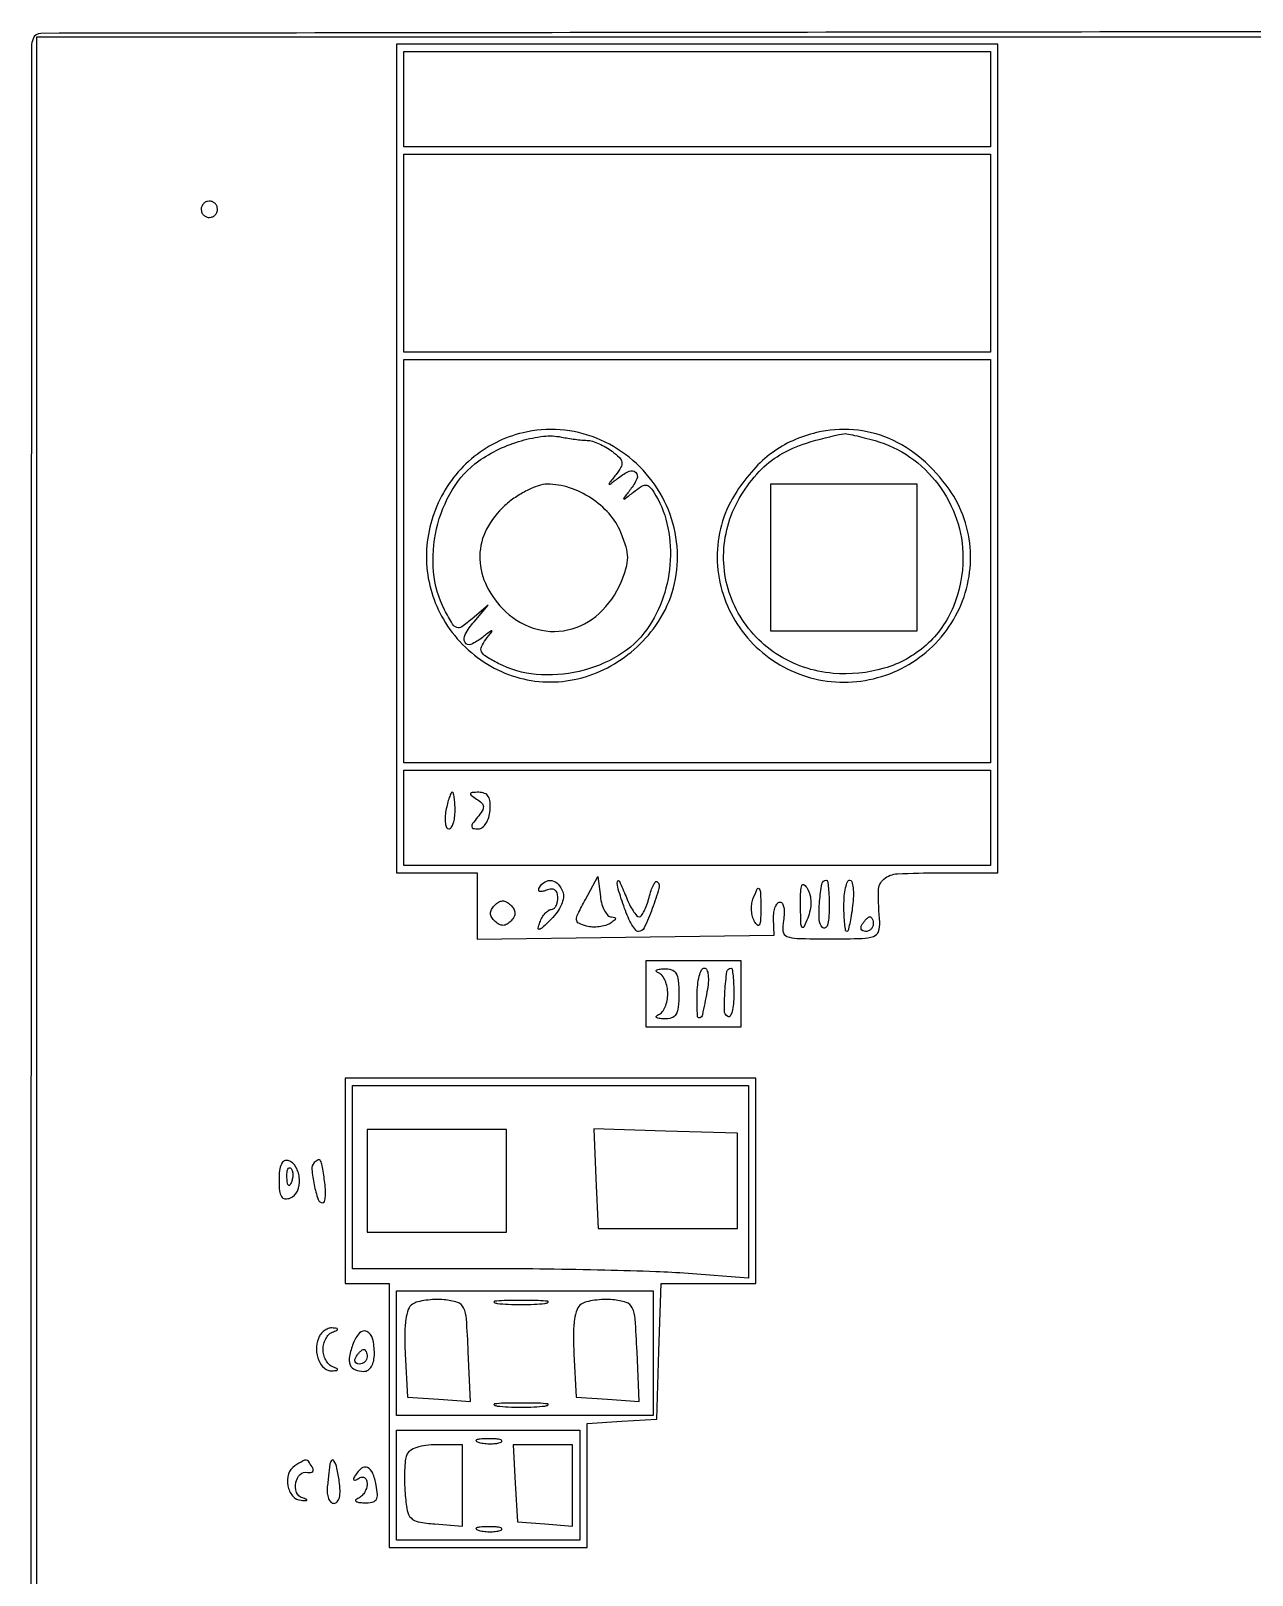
# Model space of a CAD drawing. Extents: x 4 to 1603, y 7 to 792.
# Drawn here: x 4.2 to 170.6, y 581.2 to 791.8 of the extents above; entities that cross this region are included whole.
import ezdxf

# ---------------------------------------------------------------- set-up
doc = ezdxf.new("R2010")
doc.units = 0

msp = doc.modelspace()

# ---------------------------------------------------------------- linework, layer by layer
for points in [[(4.463028, 790.750623, 0.090794), (4.267848, 789.688086, 0.000004), (4.202933, 675.011121, 0.000189), (4.180203, 548.51456, 0.000114), (4.244173, 398.5), (4.5, 7.5), (803.751263, 7.249377), (1603.002525, 6.998755), (1602.751263, 399.249377), (1602.5, 791.5), (803.718854, 791.750623, 0.000059), (387.797189, 791.831666, 0.000332), (164.795027, 791.700628, 0.000012), (5.544081, 791.497643, 0.311183)], [(54, 733.5), (54, 677), (59.5, 677), (65, 677), (65, 672.479295), (65, 667.958589), (85.25, 668.229295), (105.5, 668.5), (105.420599, 670.75, -0.040158), (105.459395, 671.611588, -0.060666), (105.642403, 672.339062, -0.081151), (105.931314, 672.832626, -0.223427), (106.287176, 673, -0.267937), (106.612716, 672.812059, -0.084843), (106.814889, 672.265625, -0.058641), (106.86984, 671.458019, -0.034932), (106.755249, 670.5, 0.073913), (106.694278, 669.025448, 0.280338), (107.231269, 668.323273, 0.088205), (108.643384, 668.043896, 0.004842), (113.176521, 668, 0.005759), (117.483003, 668.049605, 0.075314), (119.052718, 668.324524, 0.232274), (119.72498, 668.989806, 0.105361), (119.882325, 670.25, -0.022474), (119.706465, 674.558654, -0.221778), (120.460369, 676.157395, -0.163653), (122.308155, 676.872462, -0.011202), (128, 677), (136, 677), (136, 733.5), (136, 790), (95, 790), (54, 790)], [(27.552786, 768.08541, 0.099038), (27.401684, 767.679226, 0.097945), (27.417584, 767.244476, 0.097945), (27.597789, 766.848514, 0.099038), (27.91459, 766.552786, 0.099038), (28.320774, 766.401684, 0.097945), (28.755524, 766.417584, 0.097945), (29.151486, 766.597789, 0.099038), (29.447214, 766.91459, 0.099038), (29.598316, 767.320774, 0.097945), (29.582416, 767.755524, 0.097945), (29.402211, 768.151486, 0.099038), (29.08541, 768.447214, 0.099038), (28.679226, 768.598316, 0.097945), (28.244476, 768.582416, 0.097945), (27.848514, 768.402211, 0.099038)], [(71.263634, 737.024123, 0.119457), (64.229606, 733.449474, 0.115358), (59.503935, 727.010468, 0.115278), (58.121418, 719.139836, 0.119167), (60.401943, 711.57711, 0.12324), (66.419452, 705.43724, 0.131127), (74.480771, 703.036432, 0.129159), (82.760453, 704.959421, 0.117768), (89.36393, 710.746, 0.158393), (92.321779, 720.22055, 0.148986), (89.251573, 729.892575, 0.147488), (81.274715, 736.274365, 0.154792)], [(111.275048, 737.038835, 0.045918), (108.019814, 735.931455, 0.05405), (105.207651, 734.292547, 0.051485), (102.707631, 732.016462, 0.036208), (100.382731, 729.002159, 0.140807), (97.72986, 720.570609, 0.135109), (99.892815, 711.865439, 0.132609), (106.255868, 705.379151, 0.133614), (115, 703, 0.134621), (123.852594, 705.427474, 0.13484), (130.22231, 712.029789, 0.137581), (132.24954, 720.848188, 0.142231), (129.351541, 729.307427, 0.061879), (125.58029, 733.469109, 0.076854), (121.152541, 736.230098, 0.081076), (116.297756, 737.430308, 0.07934)], [(80, 735.981851, -0.067157), (80.70877, 735.864261, -0.028208), (81.617026, 735.527645, -0.027283), (82.561423, 735.052811, -0.031883), (83.398385, 734.499452, -0.030941), (84.40005, 733.638872, -0.162667), (84.72831, 733.003142, -0.171377), (84.599685, 732.317044, -0.03521), (83.898385, 731.281256, 0.001484), (82.993306, 730.1213, 0.372998), (82.999907, 730.000097, 0.38264), (83.11916, 729.99156, 0.001503), (84.274166, 730.892501, -0.06015), (85.739207, 731.781268, -0.312225), (86.620738, 731.620738, -0.312225), (86.781268, 730.739207, -0.06015), (85.892501, 729.274166, 0.001509), (84.986601, 728.112774, 0.413261), (85.000774, 727.999396, 0.343476), (85.128296, 727.999273, 0.001378), (86.326215, 728.935698, -0.022444), (87.377076, 729.688083, -0.145127), (87.995335, 729.871396, -0.202393), (88.502454, 729.657353, -0.050076), (89.076478, 728.935698, -0.086488), (90.883528, 724.653656, -0.069262), (91.326523, 719.660136, -0.067641), (90.383708, 714.619231, -0.07484), (88.142257, 710.199781, -0.10371), (84.272218, 706.628019, -0.078577), (78.896056, 704.469324, -0.077844), (73.06511, 704.062715, -0.098188), (67.879577, 705.562273, -0.017651), (66.214448, 706.499255, -0.136063), (65.608724, 707.146224, -0.230483), (65.588733, 707.83616, -0.060055), (66.179237, 708.812273, 0.001812), (67.017229, 709.89113, 0.437725), (66.998557, 710.000939, 0.319342), (66.864382, 709.99543, 0.00155), (65.725834, 709.107499, -0.060503), (64.151055, 708.153672, -0.395267), (63.352685, 708.426335, -0.258369), (63.370919, 709.509923, -0.045066), (64.589464, 711.243869), (66.5, 713.5), (64.32209, 711.660253, -0.020907), (62.904827, 710.561174, -0.236147), (62.222991, 710.455325, -0.18555), (61.632516, 710.929618, -0.012477), (60.57209, 712.860593, -0.097892), (59.063355, 718.066454, -0.078347), (59.46932, 723.902332, -0.079046), (61.640489, 729.282079, -0.103029), (65.237967, 733.169448, -0.044444), (67.973986, 734.772333, -0.039783), (71.052195, 735.936584, -0.041865), (74.044649, 736.538163, -0.078889), (76.5, 736.433142, 0.010392), (77.375385, 736.274378, 0.0076), (78.353125, 736.133169, 0.007684), (79.283892, 736.02767, 0.016802)], [(119.25214, 735.946828, -0.084913), (123.994182, 733.712595, -0.079577), (127.847121, 729.987381, -0.079062), (130.36269, 725.221199, -0.082144), (131.230769, 719.972981, -0.097525), (129.918463, 713.308953, -0.113955), (126.201285, 708.05568, -0.11192), (120.496567, 704.900927, -0.091498), (113.54232, 704.204933, -0.124782), (105.778824, 706.872974, -0.129415), (100.349506, 712.890028, -0.130646), (98.61706, 720.752523, -0.128356), (100.997735, 728.496336, -0.049197), (103.46441, 731.728393, -0.070232), (106.265837, 733.995456, -0.060388), (109.903015, 735.617513, -0.026921), (115, 736.892062, -0.098008), (115.342045, 736.890629, -0.00479), (116.455316, 736.654323, -0.007622), (117.778345, 736.33898, -0.005415)], [(68.788504, 727.102336, 0.091338), (66.299556, 723.89148, 0.113957), (65.367397, 720.245537, 0.11188), (66.122773, 716.508801, 0.085631), (68.459818, 713.04194, 0.120298), (72.632063, 710.38313, 0.137472), (77.344858, 710.125123, 0.132404), (81.63571, 712.368906, 0.107897), (84.619053, 716.630693, 0.026054), (85.318109, 718.583979, 0.074019), (85.524821, 720.011352, 0.073113), (85.307965, 721.447045, 0.02498), (84.592198, 723.433582, 0.082528), (82.990722, 725.985351, 0.066559), (80.538408, 728.104842, 0.066121), (77.597372, 729.517387, 0.07909), (74.565436, 730, 0.083311), (73.366131, 729.798772, 0.033123), (71.823236, 729.148811, 0.031638), (70.216404, 728.211274, 0.034459)], [(60.755249, 685.5, 0.031701), (60.634359, 684.541823, 0.053628), (60.670744, 683.734375, 0.076393), (60.843992, 683.183445, 0.285831), (61.138672, 683, 0.249889), (61.469414, 683.176307, 0.064968), (61.746985, 683.734375, 0.050289), (61.937276, 684.542347, 0.032714), (62, 685.5, 0.014412), (61.972369, 686.458419, 0.023639), (61.88737, 687.265625, 0.020244), (61.767351, 687.880837, 0.347462), (61.616577, 688, 0.300822), (61.443639, 687.885601, 0.017542), (61.2054, 687.265625, 0.021857), (60.966135, 686.4582, 0.013875)], [(64.935698, 687.060903, -0.050531), (65.627794, 686.518034, -0.190605), (65.852214, 686.026082, -0.156052), (65.699562, 685.448336, -0.03121), (65.063253, 684.576215, 0.015486), (64.388002, 683.709308, 0.174679), (64.267455, 683.297722, 0.342907), (64.472288, 683.064949, 0.047154), (65.159447, 683, 0.165415), (65.71313, 683.188327, 0.085855), (66.213233, 683.731883, 0.069588), (66.587576, 684.54054, 0.053055), (66.770691, 685.5, 0.040098), (66.773511, 686.664815, 0.119249), (66.527816, 687.418545, 0.162869), (66.021937, 687.840684, 0.095617), (65.238798, 687.984687, 0.013138), (64.306913, 687.951982, 0.307256), (64.107933, 687.79833, 0.327839), (64.183698, 687.567036, 0.01412)], [(83.316422, 670.984687, -0.061395), (83.749589, 670.925599, -0.397029), (83.855787, 670.754962, -0.180995), (83.693609, 670.494725, -0.022662), (83.139302, 670.107255, -0.071203), (82.483083, 669.81217, -0.041059), (81.632288, 669.641171, -0.040104), (80.731406, 669.608629, -0.052979), (79.919809, 669.731221, -0.049342), (78.878926, 670.116351, -0.275589), (78.56623, 670.593644, -0.126725), (78.731367, 671.368607, -0.008851), (79.766798, 673.358654), (81.472582, 676.5), (81.802713, 673.75, 0.040162), (82.016064, 672.696196, 0.055256), (82.383545, 671.803314, 0.068644), (82.838903, 671.189046, 0.198257)], [(76.67033, 674.416723, -0.126324), (76.761323, 673.629602, -0.065872), (76.498273, 672.670858, -0.055779), (75.924742, 671.647387, -0.042161), (75.0878, 670.666723, -0.006668), (73.920169, 669.541961, -0.122551), (73.474263, 669.292844, -0.567214), (73.313311, 669.447773, -0.033075), (73.555844, 670.25, -0.041722), (73.873634, 670.919619, -0.049723), (74.282973, 671.485937, -0.057185), (74.717547, 671.875879, -0.155504), (75.106989, 672, 0.174779), (75.447754, 672.12287, 0.093133), (75.737678, 672.472053, 0.073375), (75.933892, 672.992197, 0.05361), (76, 673.606989, 0.077117), (75.899237, 674.256412, 0.173032), (75.601212, 674.648014, 0.166877), (75.113726, 674.770876, 0.070766), (74.448062, 674.618443, -0.036408), (73.868281, 674.443138, -0.155351), (73.512472, 674.474315, -0.32948), (73.393111, 674.674071, -0.1144), (73.507079, 675.011454, -0.117631), (74.273989, 675.774751, -0.185768), (75.175757, 675.940248, -0.165067), (76.035255, 675.456059, -0.091297)], [(87.084634, 671, 0.240803), (87.395534, 671.158948, 0.036964), (87.771001, 671.769037, 0.03443), (88.137695, 672.615132, 0.02356), (88.44026, 673.617999, -0.019377), (88.724803, 674.590465, -0.038007), (89.038223, 675.333057, -0.057594), (89.331925, 675.771311, -0.437819), (89.553177, 675.780157, -0.274573), (89.790394, 674.84904, -0.018418), (88.881229, 672.13566, -0.018152), (87.776528, 669.496664, -0.292447), (87, 669, -0.229703), (86.623392, 669.182654, -0.031081), (86.109442, 669.925084, -0.030679), (85.576937, 670.942889, -0.021318), (85.097825, 672.149223, -0.008303), (84.225619, 674.791609, -0.107282), (84.134425, 675.819716, -0.755573), (84.401646, 675.860486, -0.012942), (85.299422, 673.75, 0.020544), (85.766557, 672.696611, 0.029335), (86.272076, 671.807812, 0.029099), (86.750567, 671.156995, 0.223263)], [(103.666667, 671.922125, -0.012236), (103.6322, 670.51391, -0.109344), (103.470032, 669.92049, -0.486934), (103.204851, 669.872255, -0.083755), (102.831739, 670.336182, -0.065001), (102.5568, 671.023769, -0.044319), (102.420843, 671.855731, -0.044362), (102.433687, 672.697414, -0.065715), (102.605394, 673.414058, -0.015539), (103.18616, 674.797394, -0.577464), (103.461751, 674.823617, -0.150784), (103.643545, 674.273163, -0.004917)], [(110.063761, 670.838122, -0.015726), (109.521957, 669.600346, -0.60257), (109.282274, 669.590241, -0.127002), (109.130908, 670.125359, -0.003692), (109.093795, 672.5, -0.008502), (109.111243, 674.491855, -0.089081), (109.275504, 675.28804, -0.506083), (109.579103, 675.366417, -0.08977), (110.030783, 674.838122, -0.072426), (110.375478, 673.984343, -0.057782), (110.498096, 672.997994, -0.053204), (110.393104, 671.930762, -0.044223)], [(113, 672.3, -0.018533), (112.944615, 670.806289, -0.062512), (112.751819, 669.850214, -0.193169), (112.446023, 669.491174, -0.332347), (112.076926, 669.55, -0.18873), (111.619336, 670.638515, -0.027095), (111.691419, 673.098305, -0.024481), (112.010684, 675.495118, -0.362034), (112.616577, 676, -0.372909), (112.7692, 675.867785, -0.009948), (112.88737, 674.913125, -0.016094), (112.972411, 673.718626, -0.009723)], [(116.189793, 672.5, -0.010324), (116.004996, 671.158232, -0.016747), (115.786479, 670.028125, -0.010728), (115.561027, 669.130021, -0.337893), (115.390594, 669, -0.368991), (115.235453, 669.132537, -0.011422), (115.114737, 670.028125, -0.017314), (115.028111, 671.158078, -0.010473), (115, 672.5, -0.021529), (115.057786, 673.841446, -0.034612), (115.234765, 674.971875, -0.038489), (115.488963, 675.789476, -0.307262), (115.799199, 676, -0.335283), (116.083903, 675.784908, -0.041434), (116.243606, 674.971875, -0.035585), (116.288833, 673.841769, -0.021273)], [(69.627717, 670.446554, -0.064717), (69.082633, 669.996509, -0.13249), (68.556687, 669.835264, -0.13249), (68.02099, 669.960359, -0.064717), (67.446554, 670.372283, -0.064717), (66.996509, 670.917367, -0.13249), (66.835264, 671.443313, -0.13249), (66.960359, 671.97901, -0.064717), (67.372283, 672.553446, -0.064717), (67.917367, 673.003491, -0.13249), (68.443313, 673.164736, -0.13249), (68.97901, 673.039641, -0.064717), (69.553446, 672.627717, -0.064717), (70.003491, 672.082633, -0.13249), (70.164736, 671.556687, -0.13249), (70.039641, 671.02099, -0.064717)], [(119, 670, -0.105053), (118.918938, 669.618444, -0.099167), (118.688914, 669.29375, -0.09642), (118.345238, 669.076123, -0.093332), (117.940983, 669, -0.108972), (117.586039, 669.078288, -0.182303), (117.3746, 669.29375, -0.161196), (117.343488, 669.6179, -0.082592), (117.5, 670, -0.029505), (117.768994, 670.382774, -0.035638), (118.066025, 670.70625, -0.038439), (118.34829, 670.934461, -0.151918), (118.559017, 671, -0.210953), (118.727648, 670.92554, -0.081139), (118.870461, 670.70625, -0.061769), (118.967655, 670.382849, -0.042167)], [(92.5, 660.5, -0.021646), (92.420319, 658.660307, -0.111068), (92.112782, 657.692917, -0.186716), (91.510303, 657.213061, -0.085924), (90.5, 657.078947, -0.023233), (89.796927, 657.139498, -0.132944), (89.454688, 657.282867, -0.45688), (89.445107, 657.464732, -0.095988), (89.75, 657.662281, 0.133037), (90.228946, 658.024905, 0.060902), (90.632812, 658.70392, 0.054085), (90.907262, 659.57006, 0.049739), (91, 660.5, 0.049739), (90.907262, 661.42994, 0.054085), (90.632812, 662.29608, 0.060902), (90.228946, 662.975095, 0.133037), (89.75, 663.337719, -0.095988), (89.445107, 663.535268, -0.45688), (89.454688, 663.717133, -0.132944), (89.796927, 663.860502, -0.023233), (90.5, 663.921053, -0.085924), (91.510303, 663.786939, -0.186716), (92.112782, 663.307083, -0.111068), (92.420319, 662.339693, -0.021646)], [(96.33136, 660.75, -0.004474), (95.708819, 657.631674, -0.271783), (95.340373, 657.22551, -0.498853), (95.033477, 657.445604, -0.005796), (95, 660.333333, -0.025123), (95.070644, 661.738435, -0.039878), (95.286406, 662.922917, -0.047661), (95.598217, 663.763671, -0.287663), (95.975, 664, -0.302515), (96.31672, 663.772422, -0.071756), (96.496569, 663.075292, -0.048854), (96.508618, 662.035049, -0.025519)], [(100, 660.440983, -0.022189), (99.940963, 659.111312, -0.044643), (99.755227, 658.078705, -0.075366), (99.484959, 657.469645, -0.409969), (99.166731, 657.396955, -0.25781), (98.707079, 658.213729, -0.018882), (98.78659, 660.881157, -0.017887), (99.060095, 663.518677, -0.374035), (99.613499, 664, -0.370475), (99.767138, 663.868051, -0.010858), (99.886465, 662.954539, -0.016855), (99.972186, 661.805541, -0.01019)], [(102, 634.851783), (102, 621.703565), (93.75, 622.345789, 0.01055), (89.360237, 622.594473, 0.002872), (82.415625, 622.80112, 0.002904), (74.53359, 622.944553, 0.003017), (66.75, 622.994006), (48, 623), (48, 635.5), (48, 648), (75, 648), (102, 648)], [(38, 635.114718, 0.022193), (38.066963, 633.606789, 0.119324), (38.328391, 632.83419, 0.238991), (38.809596, 632.547172, 0.10919), (39.552872, 632.658662, 0.207252), (40.502878, 633.589347, 0.112044), (40.774675, 635.233834, 0.109209), (40.310588, 636.866689, 0.191849), (39.25, 637.755005, 0.206257), (38.720948, 637.707973, 0.159623), (38.318672, 637.283661, 0.082695), (38.073332, 636.421229, 0.028042)], [(39.683114, 634.8125, -0.054073), (39.461564, 634.395823, -0.470617), (39.279315, 634.37858, -0.168741), (39.137993, 634.670344, -0.018894), (39.078947, 635.416667, -0.028489), (39.089945, 636.112848, -0.077125), (39.200665, 636.592839, -0.208169), (39.385309, 636.77538, -0.296942), (39.604167, 636.729167, -0.126455), (39.797407, 636.402231, -0.060344), (39.876576, 635.916927, -0.05415), (39.839148, 635.359369, -0.051402)], [(42.809831, 637.476498, 0.221015), (42.473385, 636.555835, 0.029866), (42.777155, 634.466633, 0.028471), (43.314486, 632.455099, 0.32387), (43.943384, 632, 0.337887), (44.190621, 632.188609, 0.044452), (44.315644, 632.88125, 0.036983), (44.33095, 633.849863, 0.021902), (44.213308, 635, 0.005099), (43.88527, 637.086726, 0.087589), (43.654847, 637.736353, 0.390758), (43.33032, 637.840372, 0.087863)], [(56.195404, 618.16776, 0.162756), (55.625848, 617.447216, 0.049881), (55.282707, 616.083655, 0.035436), (55.132674, 614.113616, 0.014172), (55.195404, 611.407241), (55.5, 605.5), (59.797053, 605.190203), (64.094106, 604.880406), (63.797053, 611.690203, 0.006257), (63.54647, 616.151572, 0.09219), (63.155778, 617.665945, 0.210852), (62.31418, 618.40235, 0.054202), (60.5, 618.760519, 0.028512), (59.255736, 618.797376, 0.027368), (57.998025, 618.69386, 0.028453), (56.901236, 618.478676, 0.082334)], [(67.75, 618.276604, 0.019375), (69.229765, 618.150935, 0.011494), (71, 618.110234, 0.011494), (72.770235, 618.150935, 0.019375), (74.25, 618.276604, 0.108536), (74.666199, 618.423685, 0.707215), (74.635937, 618.56145, 0.025693), (73.329566, 618.655793, 0.005179), (71, 618.679926, 0.005179), (68.670434, 618.655793, 0.025693), (67.364063, 618.56145, 0.707215), (67.333801, 618.423685, 0.108536)], [(79.195404, 618.16776, 0.162756), (78.625848, 617.447216, 0.049881), (78.282707, 616.083655, 0.035436), (78.132674, 614.113616, 0.014172), (78.195404, 611.407241), (78.5, 605.5), (82.797053, 605.190203), (87.094106, 604.880406), (86.797053, 611.690203, 0.006257), (86.54647, 616.151572, 0.09219), (86.155778, 617.665945, 0.210852), (85.31418, 618.40235, 0.054202), (83.5, 618.760519, 0.028512), (82.255736, 618.797376, 0.027368), (80.998025, 618.69386, 0.028453), (79.901236, 618.478676, 0.082334)], [(43.361626, 613.5, 0.095527), (43.09356, 611.99205, 0.096072), (43.40638, 610.495799, 0.116082), (44.18339, 609.427388, 0.19554), (45.218615, 609.078947, 0.011982), (45.873211, 609.135049, 0.36718), (45.97782, 609.245655, 0.30932), (45.89123, 609.388093, 0.01027), (45.25, 609.662281, -0.109745), (44.77178, 609.990955, -0.064843), (44.367188, 610.557045, -0.060083), (44.093179, 611.261398, -0.062829), (44, 612, -0.062829), (44.093179, 612.738602, -0.060083), (44.367188, 613.442955, -0.064843), (44.77178, 614.009045, -0.109745), (45.25, 614.337719, 0.01027), (45.89123, 614.611907, 0.30932), (45.97782, 614.754345, 0.36718), (45.873211, 614.864951, 0.011982), (45.218615, 614.921053, 0.107569), (44.685734, 614.838999, 0.071645), (44.144554, 614.536184, 0.067116), (43.677538, 614.067466, 0.070903)], [(48.108955, 612.814245, 0.039692), (47.599823, 611.055661, 0.142391), (47.69278, 609.902189, 0.208742), (48.344838, 609.236253, 0.096385), (49.559017, 609, 0.150697), (50.138919, 609.17884, 0.110252), (50.602418, 609.673493, 0.083648), (50.901007, 610.451686, 0.049908), (51, 611.440983, 0.061006), (50.751735, 613.468165, 0.22457), (49.955532, 614.441693, 0.332954), (48.975286, 614.243634, 0.092125)], [(50, 611, -0.105053), (49.918938, 610.618444, -0.099167), (49.688914, 610.29375, -0.09642), (49.345238, 610.076123, -0.093332), (48.940983, 610, -0.108972), (48.586039, 610.078288, -0.182303), (48.3746, 610.29375, -0.161196), (48.343488, 610.6179, -0.082592), (48.5, 611, -0.029505), (48.768994, 611.382774, -0.035638), (49.066025, 611.70625, -0.038439), (49.34829, 611.934461, -0.151918), (49.559017, 612, -0.210953), (49.727648, 611.92554, -0.081139), (49.870461, 611.70625, -0.061769), (49.967655, 611.382849, -0.042167)], [(67.75, 604.276604, 0.019375), (69.229765, 604.150935, 0.011494), (71, 604.110234, 0.011494), (72.770235, 604.150935, 0.019375), (74.25, 604.276604, 0.108536), (74.666199, 604.423685, 0.707215), (74.635937, 604.56145, 0.025693), (73.329566, 604.655793, 0.005179), (71, 604.679926, 0.005179), (68.670434, 604.655793, 0.025693), (67.364063, 604.56145, 0.707215), (67.333801, 604.423685, 0.108536)], [(55.401981, 597.605161, 0.065634), (55.214583, 596.823593, 0.015659), (55.116972, 595.487603, 0.015832), (55.101498, 593.93339, 0.015062), (55.183365, 592.355161, 0.021678), (55.477724, 590.018178, 0.152348), (55.99211, 589.008082, 0.156673), (56.982424, 588.484188, 0.023303), (59.25, 588.189635), (63, 587.879269), (63, 593.439635), (63, 599), (59.468615, 599, 0.032742), (58.005698, 598.904099, 0.049916), (56.767735, 598.613362, 0.061912), (55.857887, 598.169259, 0.157953)], [(65.269032, 599.307009, 0.037336), (66.036634, 599.167106, 0.029507), (66.880008, 599.127736, 0.030339), (67.671085, 599.185595, 0.06278), (68.269032, 599.344063, 0.31318), (68.386009, 599.52287, 0.333666), (68.257153, 599.684921, 0.052471), (67.580113, 599.787295, 0.014395), (66.5, 599.805051, 0.012823), (65.431793, 599.764444, 0.080377), (64.900903, 599.643467, 0.597527), (64.883358, 599.48334, 0.087174)], [(40.151607, 596.11486, 0.177266), (39.29954, 595.005713, 0.121882), (39.200959, 593.407498, 0.128797), (39.85385, 592.010342, 0.20406), (41.011484, 591.415192, 0.006851), (41.67491, 591.376287, 0.283138), (41.795276, 591.443135, 0.461277), (41.759652, 591.54001, 0.008947), (41.192914, 591.738027, -0.225776), (40.390181, 592.504584, -0.140898), (40.27847, 593.825238, -0.151892), (40.882169, 594.938107, -0.251663), (41.88372, 595.225223, 0.072255), (42.322097, 595.194644, 0.201741), (42.591038, 595.332191, 0.22793), (42.661139, 595.604796, 0.089506), (42.515313, 595.975223, 0.020428), (42.002422, 596.733957, 0.222705), (41.686767, 596.905281, 0.149111), (41.285251, 596.808285, 0.007945)], [(44.916667, 596.25, 0.000031), (44.869501, 595.825271, 0.000006), (44.784508, 595.059375, 0.000006), (44.685436, 594.166412, 0.000006), (44.583786, 593.25, 0.049321), (44.573539, 592.388758, 0.074568), (44.748201, 591.660938, 0.101239), (45.071249, 591.174443, 0.198245), (45.493926, 591, 0.228725), (45.940324, 591.215478, 0.109438), (46.225986, 591.801806, 0.066299), (46.323478, 592.745481, 0.029076), (46.213308, 594, 0.018232), (45.881943, 595.798626, 0.076184), (45.484218, 596.821851, 0.532432), (45.158423, 596.844526, 0.138657)], [(48.404508, 594.845492, 0.029004), (48.156574, 594.386848, 0.315645), (48.190983, 594.190983, 0.315645), (48.386848, 594.156574, 0.029004), (48.845492, 594.404508, -0.094832), (49.303503, 594.579249, -0.192024), (49.675292, 594.502314, -0.172939), (49.918204, 594.179321, -0.075728), (50, 593.64235, -0.077109), (49.906631, 593.040515, -0.063907), (49.632812, 592.451985, -0.065439), (49.227933, 591.965203, -0.090943), (48.75, 591.662281, 0.111893), (48.465954, 591.46528, 0.45773), (48.48739, 591.282867, 0.117898), (48.866637, 591.139866, 0.022127), (49.611328, 591.078947, 0.051664), (50.680642, 591.149476, 0.204838), (51.221855, 591.498812, 0.165419), (51.410035, 592.190429, 0.031678), (51.244751, 593.5, 0.047427), (50.76845, 595.133804, 0.189713), (50.068746, 595.879753, 0.282545), (49.255465, 595.791306, 0.08978)], [(65.269032, 587.307009, 0.037336), (66.036634, 587.167106, 0.029507), (66.880008, 587.127736, 0.030339), (67.671085, 587.185595, 0.06278), (68.269032, 587.344063, 0.31318), (68.386009, 587.52287, 0.333666), (68.257153, 587.684921, 0.052471), (67.580113, 587.787295, 0.014395), (66.5, 587.805051, 0.012823), (65.431793, 587.764444, 0.080377), (64.900903, 587.643467, 0.597527), (64.883358, 587.48334, 0.087174)]]:
    msp.add_lwpolyline(points, format="xyb", close=True)
msp.add_lwpolyline([(796, 8), (400.5, 8), (5, 8), (5, 399.5), (5, 791), (188.5, 791), (372, 791), (372, 734.5), (372, 678), (492, 678), (612, 678), (612, 734.5), (612, 791), (860.835203, 791, -0.000244)], format="xyb")
for points in [[(135, 782.5), (135, 776), (95, 776), (55, 776), (55, 782.5), (55, 789), (95, 789), (135, 789)], [(135, 761.5), (135, 748), (95, 748), (55, 748), (55, 761.5), (55, 775), (95, 775), (135, 775)], [(135, 719.5), (135, 692), (95, 692), (55, 692), (55, 719.5), (55, 747), (95, 747), (135, 747)], [(105, 720), (105, 710), (115, 710), (125, 710), (125, 720), (125, 730), (115, 730), (105, 730)], [(135, 684.5), (135, 678), (95, 678), (55, 678), (55, 684.5), (55, 691), (95, 691), (135, 691)], [(88, 660.5), (88, 656), (94.5, 656), (101, 656), (101, 660.5), (101, 665), (94.5, 665), (88, 665)], [(47, 635), (47, 621), (50, 621), (53, 621), (53, 603), (53, 585), (66.5, 585), (80, 585), (80, 593.445209), (80, 601.890418), (84.75, 602.195209), (89.5, 602.5), (89.787526, 611.75), (90.075052, 621), (96.537526, 621), (103, 621), (103, 635), (103, 649), (75, 649), (47, 649)], [(50, 635), (50, 628), (59.5, 628), (69, 628), (69, 635), (69, 642), (59.5, 642), (50, 642)], [(81.203472, 635.286773), (81.5, 628.5), (91, 628.5), (100.5, 628.5), (100.5, 635), (100.5, 641.5), (90.703472, 641.786773), (80.906944, 642.073546)], [(89, 611.5), (89, 603), (71.5, 603), (54, 603), (54, 611.5), (54, 620), (71.5, 620), (89, 620)], [(79, 593.5), (79, 586), (66.5, 586), (54, 586), (54, 593.5), (54, 601), (66.5, 601), (79, 601)], [(70.19774, 593.75), (70.5, 588.5), (74.25, 588.189635), (78, 587.879269), (78, 593.439635), (78, 599), (73.94774, 599), (69.895481, 599)]]:
    msp.add_lwpolyline(points, close=True)

doc.saveas('drawing.dxf')
